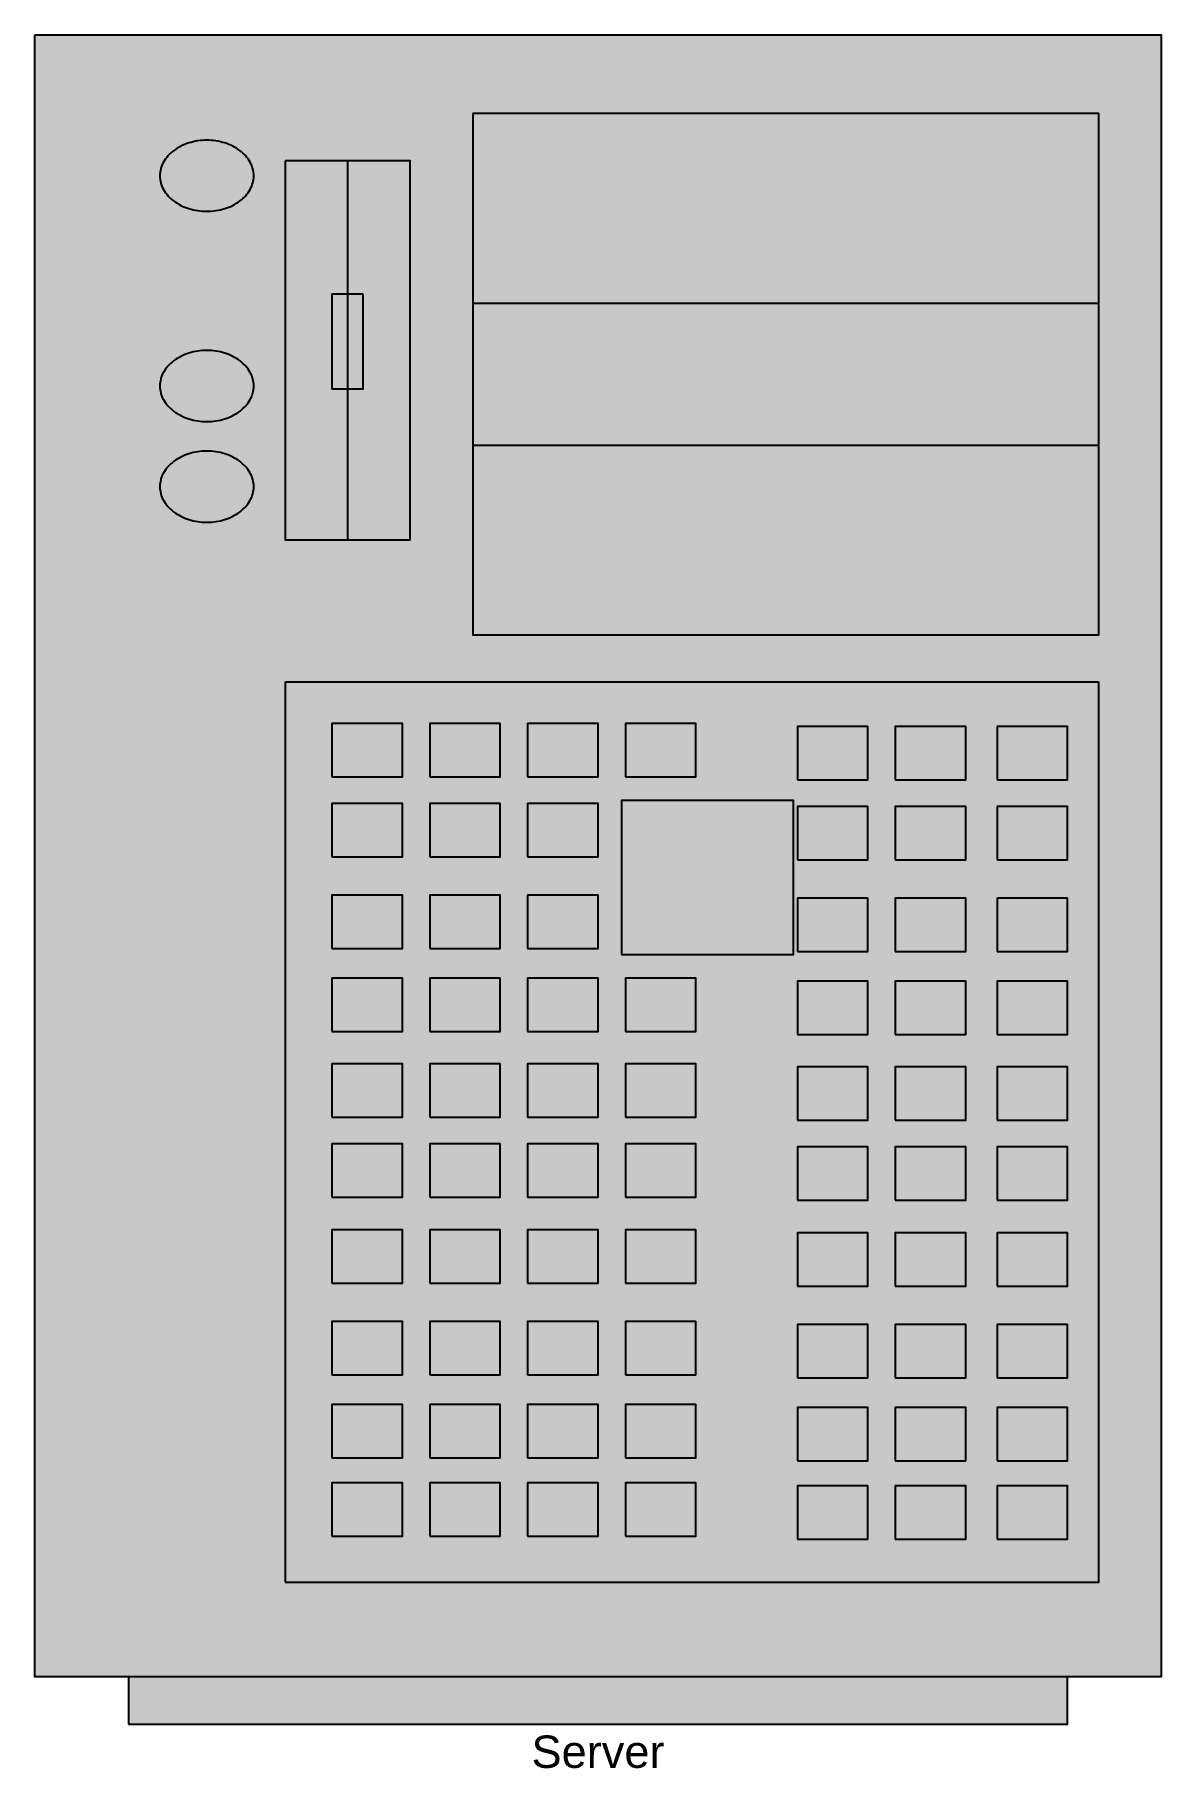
# Model space of a CAD drawing. Extents: x 2.56 to 6.43, y 1.42 to 7.38.
import ezdxf
from ezdxf.enums import TextEntityAlignment as Align

# ---------------------------------------------------------------- set-up
doc = ezdxf.new("R2010")
doc.units = 0
doc.header["$MEASUREMENT"] = 0
doc.layers.add('NETWORK', color=7, linetype='CONTINUOUS')
doc.styles.add('_NET_TEXT', font='arial.ttf')
doc.styles.get("Standard").update_dxf_attribs({"font": 'txt.shx'})

# ---------------------------------------------------------------- blocks, each defined once
blk = doc.blocks.new('SERVER', base_point=(4.494751, 4.478346))
at = {"layer": 'NETWORK', "color": 7, "linetype": 'CONTINUOUS'}
for points in [[(2.559055, 7.38189), (6.430446, 7.38189), (6.430446, 1.737619), (2.559055, 1.737619)], [(4.064596, 7.110531), (4.064596, 5.31956), (6.215369, 5.31956), (6.215369, 7.110531)], [(3.419364, 6.947715), (3.419364, 5.645191), (3.849519, 5.645191), (3.849519, 6.947715)], [(3.688211, 6.489796), (3.580672, 6.489796), (3.580672, 6.164165), (3.688211, 6.164165)], [(3.419364, 2.06325), (6.215369, 2.06325), (6.215369, 5.156744), (3.419364, 5.156744)], [(3.580672, 4.831113), (3.822634, 4.831113), (3.822634, 5.014281), (3.580672, 5.014281)], [(3.91673, 4.831113), (4.158692, 4.831113), (4.158692, 5.014281), (3.91673, 5.014281)], [(4.252789, 4.831113), (4.494751, 4.831113), (4.494751, 5.014281), (4.252789, 5.014281)], [(4.588847, 4.831113), (4.830809, 4.831113), (4.830809, 5.014281), (4.588847, 5.014281)], [(5.180309, 4.820937), (5.422271, 4.820937), (5.422271, 5.004105), (5.180309, 5.004105)], [(5.516368, 4.820937), (5.75833, 4.820937), (5.75833, 5.004105), (5.516368, 5.004105)], [(5.865868, 4.820937), (6.10783, 4.820937), (6.10783, 5.004105), (5.865868, 5.004105)], [(3.580672, 4.556362), (3.822634, 4.556362), (3.822634, 4.73953), (3.580672, 4.73953)], [(3.91673, 4.556362), (4.158692, 4.556362), (4.158692, 4.73953), (3.91673, 4.73953)], [(4.252789, 4.556362), (4.494751, 4.556362), (4.494751, 4.73953), (4.252789, 4.73953)], [(4.575405, 4.220555), (5.166867, 4.220555), (5.166867, 4.749706), (4.575405, 4.749706)], [(5.180309, 4.546186), (5.422271, 4.546186), (5.422271, 4.729354), (5.180309, 4.729354)], [(5.516368, 4.546186), (5.75833, 4.546186), (5.75833, 4.729354), (5.516368, 4.729354)], [(5.865868, 4.546186), (6.10783, 4.546186), (6.10783, 4.729354), (5.865868, 4.729354)], [(3.580672, 4.240907), (3.822634, 4.240907), (3.822634, 4.424075), (3.580672, 4.424075)], [(3.91673, 4.240907), (4.158692, 4.240907), (4.158692, 4.424075), (3.91673, 4.424075)], [(4.252789, 4.240907), (4.494751, 4.240907), (4.494751, 4.424075), (4.252789, 4.424075)], [(5.180309, 4.230731), (5.422271, 4.230731), (5.422271, 4.413899), (5.180309, 4.413899)], [(5.516368, 4.230731), (5.75833, 4.230731), (5.75833, 4.413899), (5.516368, 4.413899)], [(5.865868, 4.230731), (6.10783, 4.230731), (6.10783, 4.413899), (5.865868, 4.413899)], [(3.580672, 3.95598), (3.822634, 3.95598), (3.822634, 4.139147), (3.580672, 4.139147)], [(3.91673, 3.95598), (4.158692, 3.95598), (4.158692, 4.139147), (3.91673, 4.139147)], [(4.252789, 3.95598), (4.494751, 3.95598), (4.494751, 4.139147), (4.252789, 4.139147)], [(4.588847, 3.95598), (4.830809, 3.95598), (4.830809, 4.139147), (4.588847, 4.139147)], [(5.180309, 3.945804), (5.422271, 3.945804), (5.422271, 4.128972), (5.180309, 4.128972)], [(5.516368, 3.945804), (5.75833, 3.945804), (5.75833, 4.128972), (5.516368, 4.128972)], [(5.865868, 3.945804), (6.10783, 3.945804), (6.10783, 4.128972), (5.865868, 4.128972)], [(3.580672, 3.660877), (3.822634, 3.660877), (3.822634, 3.844044), (3.580672, 3.844044)], [(3.91673, 3.660877), (4.158692, 3.660877), (4.158692, 3.844044), (3.91673, 3.844044)], [(4.252789, 3.660877), (4.494751, 3.660877), (4.494751, 3.844044), (4.252789, 3.844044)], [(4.588847, 3.660877), (4.830809, 3.660877), (4.830809, 3.844044), (4.588847, 3.844044)], [(5.180309, 3.650701), (5.422271, 3.650701), (5.422271, 3.833868), (5.180309, 3.833868)], [(5.516368, 3.650701), (5.75833, 3.650701), (5.75833, 3.833868), (5.516368, 3.833868)], [(5.865868, 3.650701), (6.10783, 3.650701), (6.10783, 3.833868), (5.865868, 3.833868)], [(3.580672, 3.386126), (3.822634, 3.386126), (3.822634, 3.569293), (3.580672, 3.569293)], [(3.91673, 3.386126), (4.158692, 3.386126), (4.158692, 3.569293), (3.91673, 3.569293)], [(4.252789, 3.386126), (4.494751, 3.386126), (4.494751, 3.569293), (4.252789, 3.569293)], [(4.588847, 3.386126), (4.830809, 3.386126), (4.830809, 3.569293), (4.588847, 3.569293)], [(5.180309, 3.37595), (5.422271, 3.37595), (5.422271, 3.559117), (5.180309, 3.559117)], [(5.516368, 3.37595), (5.75833, 3.37595), (5.75833, 3.559117), (5.516368, 3.559117)], [(5.865868, 3.37595), (6.10783, 3.37595), (6.10783, 3.559117), (5.865868, 3.559117)], [(3.580672, 3.091023), (3.822634, 3.091023), (3.822634, 3.27419), (3.580672, 3.27419)], [(3.91673, 3.091023), (4.158692, 3.091023), (4.158692, 3.27419), (3.91673, 3.27419)], [(4.252789, 3.091023), (4.494751, 3.091023), (4.494751, 3.27419), (4.252789, 3.27419)], [(4.588847, 3.091023), (4.830809, 3.091023), (4.830809, 3.27419), (4.588847, 3.27419)], [(5.180309, 3.080847), (5.422271, 3.080847), (5.422271, 3.264014), (5.180309, 3.264014)], [(5.516368, 3.080847), (5.75833, 3.080847), (5.75833, 3.264014), (5.516368, 3.264014)], [(5.865868, 3.080847), (6.10783, 3.080847), (6.10783, 3.264014), (5.865868, 3.264014)], [(3.580672, 2.775568), (3.822634, 2.775568), (3.822634, 2.958735), (3.580672, 2.958735)], [(3.91673, 2.775568), (4.158692, 2.775568), (4.158692, 2.958735), (3.91673, 2.958735)], [(4.252789, 2.775568), (4.494751, 2.775568), (4.494751, 2.958735), (4.252789, 2.958735)], [(4.588847, 2.775568), (4.830809, 2.775568), (4.830809, 2.958735), (4.588847, 2.958735)], [(5.180309, 2.765392), (5.422271, 2.765392), (5.422271, 2.948559), (5.180309, 2.948559)], [(5.516368, 2.765392), (5.75833, 2.765392), (5.75833, 2.948559), (5.516368, 2.948559)], [(5.865868, 2.765392), (6.10783, 2.765392), (6.10783, 2.948559), (5.865868, 2.948559)], [(3.580672, 2.49064), (3.822634, 2.49064), (3.822634, 2.673808), (3.580672, 2.673808)], [(3.91673, 2.49064), (4.158692, 2.49064), (4.158692, 2.673808), (3.91673, 2.673808)], [(4.252789, 2.49064), (4.494751, 2.49064), (4.494751, 2.673808), (4.252789, 2.673808)], [(4.588847, 2.49064), (4.830809, 2.49064), (4.830809, 2.673808), (4.588847, 2.673808)], [(5.180309, 2.480464), (5.422271, 2.480464), (5.422271, 2.663632), (5.180309, 2.663632)], [(5.516368, 2.480464), (5.75833, 2.480464), (5.75833, 2.663632), (5.516368, 2.663632)], [(5.865868, 2.480464), (6.10783, 2.480464), (6.10783, 2.663632), (5.865868, 2.663632)], [(3.580672, 2.220977), (3.822634, 2.220977), (3.822634, 2.404145), (3.580672, 2.404145)], [(3.91673, 2.220977), (4.158692, 2.220977), (4.158692, 2.404145), (3.91673, 2.404145)], [(4.252789, 2.220977), (4.494751, 2.220977), (4.494751, 2.404145), (4.252789, 2.404145)], [(4.588847, 2.220977), (4.830809, 2.220977), (4.830809, 2.404145), (4.588847, 2.404145)], [(5.180309, 2.210801), (5.422271, 2.210801), (5.422271, 2.393969), (5.180309, 2.393969)], [(5.516368, 2.210801), (5.75833, 2.210801), (5.75833, 2.393969), (5.516368, 2.393969)], [(5.865868, 2.210801), (6.10783, 2.210801), (6.10783, 2.393969), (5.865868, 2.393969)], [(2.881671, 1.574803), (6.10783, 1.574803), (6.10783, 1.737619), (2.881671, 1.737619)]]:
    blk.add_lwpolyline(points, close=True, dxfattribs=at)
for points in [[(3.311826, 6.896835, 0.125825), (3.299547, 6.943565, 0.105933), (3.26458, 6.983181, 0.086242), (3.212248, 7.009652, 0.07611), (3.150518, 7.018947, 0.07611), (3.088788, 7.009652, 0.086242), (3.036456, 6.983181, 0.105933), (3.001489, 6.943565, 0.125825), (2.98921, 6.896835, 0.125825), (3.001489, 6.850105, 0.105933), (3.036456, 6.810489, 0.086242), (3.088788, 6.784019, 0.07611), (3.150518, 6.774724, 0.07611), (3.212248, 6.784019, 0.086242), (3.26458, 6.810489, 0.105933), (3.299547, 6.850105, 0.125825)], [(3.311826, 6.174341, 0.125825), (3.299547, 6.221071, 0.105933), (3.26458, 6.260687, 0.086242), (3.212248, 6.287158, 0.07611), (3.150518, 6.296453, 0.07611), (3.088788, 6.287158, 0.086242), (3.036456, 6.260687, 0.105933), (3.001489, 6.221071, 0.125825), (2.98921, 6.174341, 0.125825), (3.001489, 6.127611, 0.105933), (3.036456, 6.087995, 0.086242), (3.088788, 6.061525, 0.07611), (3.150518, 6.05223, 0.07611), (3.212248, 6.061525, 0.086242), (3.26458, 6.087995, 0.105933), (3.299547, 6.127611, 0.125825)], [(3.311826, 5.828358, 0.125825), (3.299547, 5.875089, 0.105933), (3.26458, 5.914704, 0.086242), (3.212248, 5.941175, 0.07611), (3.150518, 5.95047, 0.07611), (3.088788, 5.941175, 0.086242), (3.036456, 5.914704, 0.105933), (3.001489, 5.875089, 0.125825), (2.98921, 5.828358, 0.125825), (3.001489, 5.781628, 0.105933), (3.036456, 5.742012, 0.086242), (3.088788, 5.715542, 0.07611), (3.150518, 5.706247, 0.07611), (3.212248, 5.715542, 0.086242), (3.26458, 5.742012, 0.105933), (3.299547, 5.781628, 0.125825)]]:
    blk.add_lwpolyline(points, format="xyb", close=True, dxfattribs=at)
for points in [[(3.634442, 6.947715), (3.634442, 5.645191)], [(4.064596, 6.459269), (6.215369, 6.459269)], [(4.064596, 5.970822), (6.215369, 5.970822)]]:
    blk.add_lwpolyline(points, dxfattribs=at)
at = {"layer": 'NETWORK', "color": 253}
for points in [[(6.430446, 7.38189), (6.430446, 1.737619), (2.559055, 1.737619)], [(6.430446, 7.38189), (2.559055, 1.737619), (2.559055, 7.38189)], [(3.290214, 6.957891), (3.069864, 7.002587), (3.010821, 6.957891)], [(3.290214, 6.957891), (3.150518, 7.018947), (3.069864, 7.002587)], [(3.290214, 6.957891), (3.231172, 7.002587), (3.150518, 7.018947)], [(3.290214, 6.957891), (3.010821, 6.957891), (2.98921, 6.896835)], [(3.290214, 6.957891), (2.98921, 6.896835), (3.010821, 6.835779)], [(3.290214, 6.957891), (3.010821, 6.835779), (3.069864, 6.791083)], [(3.290214, 6.957891), (3.069864, 6.791083), (3.150518, 6.774724)], [(3.290214, 6.957891), (3.150518, 6.774724), (3.231172, 6.791083)], [(3.290214, 6.957891), (3.231172, 6.791083), (3.290214, 6.835779)], [(3.290214, 6.957891), (3.290214, 6.835779), (3.311826, 6.896835)], [(3.290214, 6.235397), (3.069864, 6.280093), (3.010821, 6.235397)], [(3.290214, 6.235397), (3.150518, 6.296453), (3.069864, 6.280093)], [(3.290214, 6.235397), (3.231172, 6.280093), (3.150518, 6.296453)], [(3.290214, 6.235397), (3.010821, 6.235397), (2.98921, 6.174341)], [(3.290214, 6.235397), (2.98921, 6.174341), (3.010821, 6.113286)], [(3.290214, 6.235397), (3.010821, 6.113286), (3.069864, 6.06859)], [(3.290214, 6.235397), (3.069864, 6.06859), (3.150518, 6.05223)], [(3.290214, 6.235397), (3.150518, 6.05223), (3.231172, 6.06859)], [(3.290214, 6.235397), (3.231172, 6.06859), (3.290214, 6.113286)], [(3.290214, 6.235397), (3.290214, 6.113286), (3.311826, 6.174341)], [(3.290214, 5.889414), (3.069864, 5.93411), (3.010821, 5.889414)], [(3.290214, 5.889414), (3.150518, 5.95047), (3.069864, 5.93411)], [(3.290214, 5.889414), (3.231172, 5.93411), (3.150518, 5.95047)], [(3.290214, 5.889414), (3.010821, 5.889414), (2.98921, 5.828358)], [(3.290214, 5.889414), (2.98921, 5.828358), (3.010821, 5.767303)], [(3.290214, 5.889414), (3.010821, 5.767303), (3.069864, 5.722607)], [(3.290214, 5.889414), (3.069864, 5.722607), (3.150518, 5.706247)], [(3.290214, 5.889414), (3.150518, 5.706247), (3.231172, 5.722607)], [(3.290214, 5.889414), (3.231172, 5.722607), (3.290214, 5.767303)], [(3.290214, 5.889414), (3.290214, 5.767303), (3.311826, 5.828358)], [(6.215369, 2.06325), (6.215369, 5.156744), (3.419364, 5.156744)], [(6.215369, 2.06325), (3.419364, 5.156744), (3.419364, 2.06325)], [(6.10783, 1.574803), (6.10783, 1.737619), (2.881671, 1.737619)], [(6.10783, 1.574803), (2.881671, 1.737619), (2.881671, 1.574803)]]:
    blk.add_solid(points, dxfattribs=at)
at = {"layer": 'NETWORK', "color": 7, "style": '_NET_TEXT'}
blk.add_text('Server', height=0.111111, dxfattribs=at).set_placement((4.494751, 1.480359), align=Align.MIDDLE_CENTER)
at = {"layer": 'NETWORK', "flags": 1}
for tag, p in [('MANUFACTURER', (4.494751, 52.103346)), ('PRODUCTNUMBER', (4.494751, 42.578346)), ('PARTNUMBER', (4.494751, 33.053346)), ('PRODUCTDESCRIPTION', (4.494751, 23.528346)), ('ASSETNUMBER', (4.494751, 14.003346)), ('SERIALNUMBER', (4.494751, 4.478346)), ('LOCATION', (4.494751, -5.046654)), ('BUILDING', (4.494751, -14.571654)), ('ROOM', (4.494751, -24.096654)), ('DEPARTMENT', (4.494751, -33.621654))]:
    blk.add_attdef(tag, p, '', height=6.35, dxfattribs=at)

msp = doc.modelspace()

# ---------------------------------------------------------------- block references
at = {"layer": 'NETWORK'}
msp.add_blockref('SERVER', (4.494751, 4.478346), dxfattribs=at)

doc.saveas('drawing.dxf')
